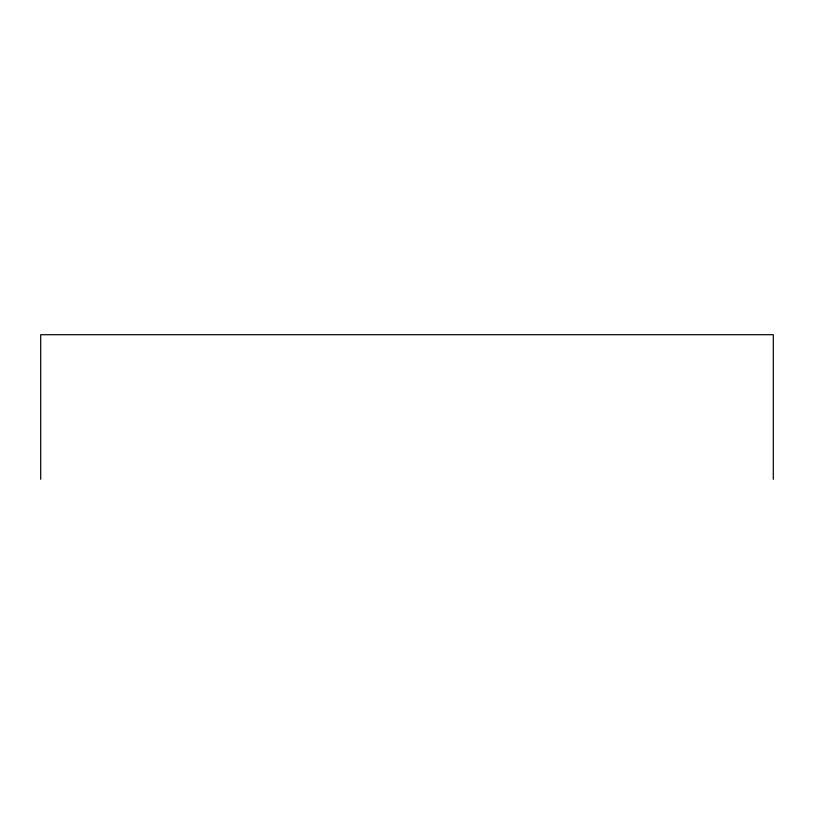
<?xml version="1.0" encoding="UTF-8"?>
<svg xmlns="http://www.w3.org/2000/svg" width="814" height="814" viewBox="0 0 814 814"><rect width="100%" height="100%" fill="white"/><g stroke="black" fill="none" stroke-linecap="round" stroke-linejoin="round"><path stroke-width="1.22" d="M773.3 479.293L773.3 334.707L40.7 334.707L40.7 479.293"/></g></svg>
